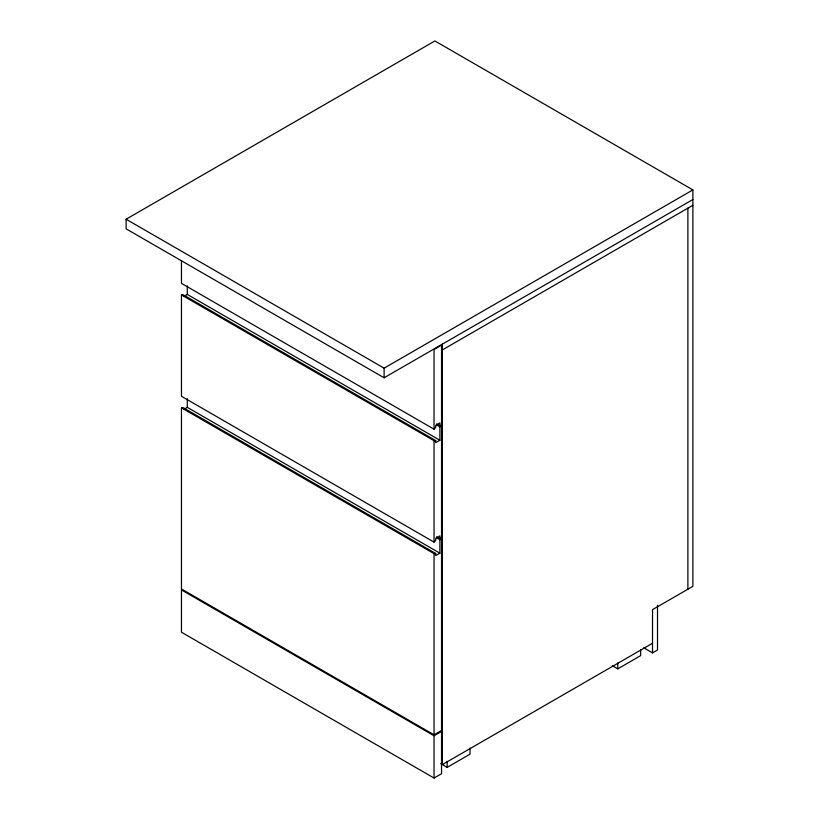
<?xml version="1.0" encoding="UTF-8"?>
<svg xmlns="http://www.w3.org/2000/svg" width="819" height="819" viewBox="0 0 819 819"><rect width="100%" height="100%" fill="white"/><g stroke="black" fill="none" stroke-linecap="round" stroke-linejoin="round"><path stroke-width="1.23" d="M434.05 429.197L435.718 427.446L435.718 425.358L439.875 422.952L439.875 425.839L441.543 424.877L441.543 345.106L434.05 349.437L434.05 429.197L181.46 283.364L181.46 260.575M439.875 426.801L439.875 440.253L435.718 442.649L435.718 440.571L183.128 294.738L181.46 294.901L181.46 396.283L434.05 542.117L435.718 540.366L435.718 538.278L439.875 535.872L439.875 538.759L441.543 537.796L441.543 425.839L439.875 426.801L436.558 424.877M692.884 199.519L384.111 377.784L126.116 228.829L126.116 219.216L434.889 40.95L692.884 189.906L692.884 586.332L652.518 609.633L652.518 652.876L657.514 649.999L657.514 605.333M184.162 296.222L187.285 294.42L439.875 440.253M184.162 409.142L187.285 407.34L439.875 553.173L439.875 539.721L436.558 537.796M126.116 219.216L384.111 368.171L692.884 189.906M442.373 349.918L692.884 205.282M439.875 539.721L441.543 538.759L441.543 730.476L434.05 734.807L181.46 588.974L181.46 407.821L183.128 407.657L435.718 553.49L435.718 555.569L439.875 553.173M434.05 735.769L441.543 731.439L441.543 773.73L434.05 778.05L181.46 632.217L181.46 589.936L434.05 735.769L434.05 778.05M652.518 643.273L442.373 764.598L442.373 344.144M440.642 763.595L447.164 767.362L470.045 754.145L470.045 748.136M612.346 665.714L617.772 668.857L640.663 655.64L640.663 649.631M181.46 294.901L434.05 440.735L435.718 440.571M181.46 407.821L434.05 553.654L435.718 553.49M436.558 423.914L439.875 425.839M643.795 647.839L652.518 652.876M439.322 537.479L441.543 538.759M436.558 536.834L439.875 538.759M687.888 208.169L687.888 589.209M617.772 662.847L617.772 668.857M447.164 761.353L447.164 767.362M434.05 440.735L434.05 542.117M434.05 553.654L434.05 734.807M384.111 368.171L384.111 377.784M187.285 285.851L187.285 294.42M187.285 398.771L187.285 407.34"/></g></svg>
